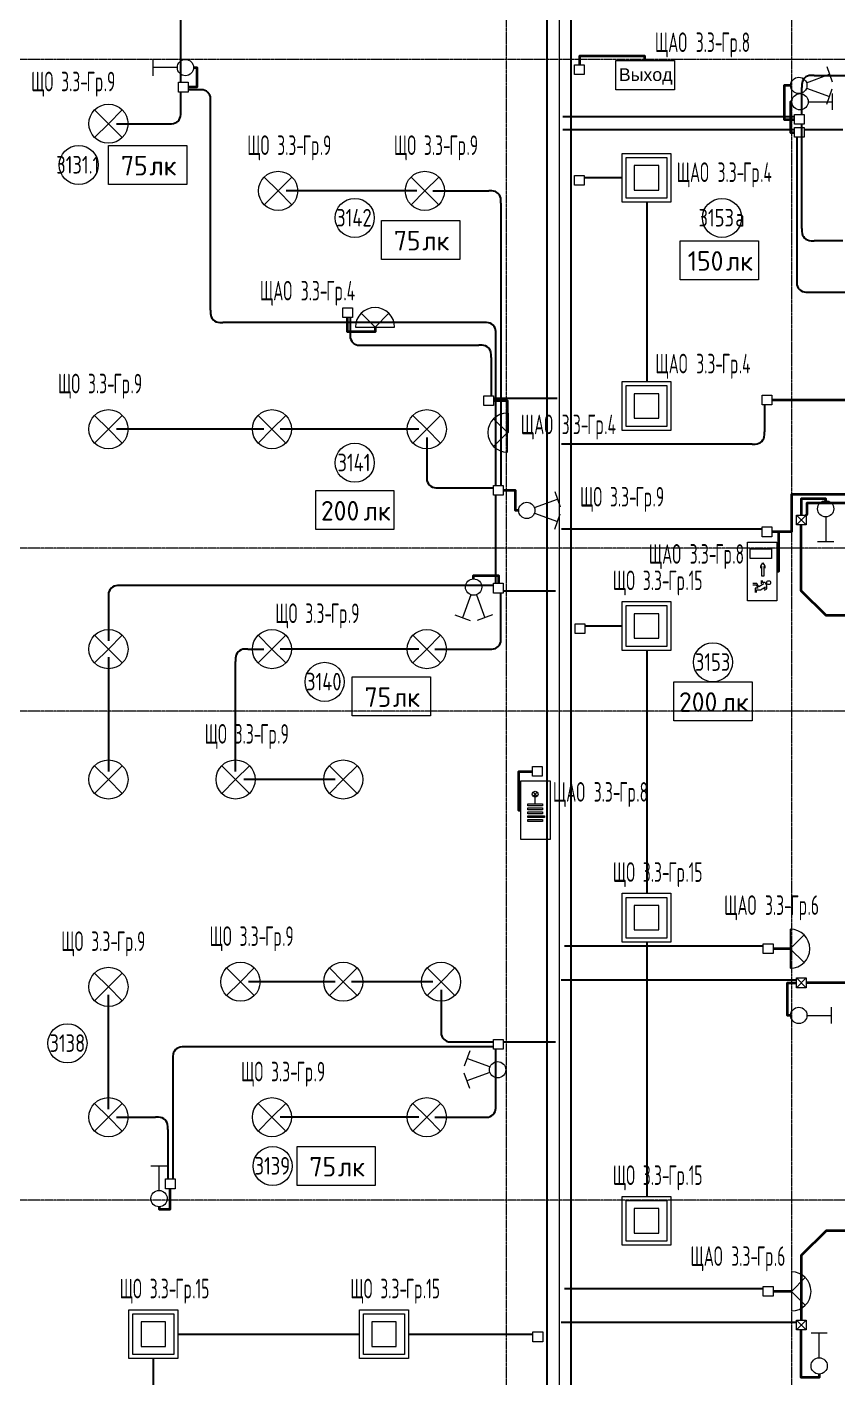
# Model space of a CAD drawing. Header units: millimetres. Extents: x -4730 to 98194, y -4296 to 93388.
# Drawn here: x 78120 to 88071, y 26817 to 43397 of the extents above; entities that cross this region are included whole.
import ezdxf

# ---------------------------------------------------------------- set-up
doc = ezdxf.new("R2010")
doc.units = ezdxf.units.MM
doc.linetypes.add('Линия сетки', pattern=[22.225, 12.7, -3.175, 3.175, -3.175])
for name, color, linetype, lineweight, true_color in [('Кабельные лотки', 5, 'Continuous', 25, 0x0000ff), ('Короба', 7, 'Continuous', 25, 0x008000), ('Соединительные детали коробов', 7, 'Continuous', 25, 0x008000), ('Типовые аннотации', 5, 'Continuous', 18, 0x0000ff)]:
    doc.layers.add(name, color=color, linetype=linetype, lineweight=lineweight, true_color=true_color)
for name, color, linetype, lineweight in [('Марки помещений', 7, 'Continuous', 9), ('Марки силовых электроприборов', 7, 'Continuous', 9), ('Осевая линия', 7, 'Continuous', 18), ('Оси', 7, 'Continuous', 9), ('Провода', 7, 'Continuous', 35)]:
    doc.layers.add(name, color=color, linetype=linetype, lineweight=lineweight)
doc.styles.add('Arial', font='arial.ttf', dxfattribs={"height": 156})
doc.styles.add('GOST Common', font='GOST_Common.ttf', dxfattribs={"width": 0.6, "height": 240})
doc.styles.add('GOST Common_2', font='GOST_Common.ttf', dxfattribs={"width": 0.8, "height": 216})
doc.styles.add('GOST Common_3', font='GOST_Common.ttf', dxfattribs={"height": 240})

# ---------------------------------------------------------------- blocks, each defined once
blk = doc.blocks.new('M_Короб_ отвод - Плоский торец - ПВХ - Стандартная-2386742-3-й этаж')
at = {"layer": 'Соединительные детали коробов'}
for p, q in [((0, 111.95), (0, 150.05)), ((-150.05, 0), (-111.95, 0))]:
    blk.add_line(p, q, dxfattribs=at)
blk.add_arc((-111.95, 111.95), 111.95, 270, 0, dxfattribs=at)
blk = doc.blocks.new('ADSK_Марка_Помещение_1_ГОСТ21-501-2011 - Номер-85995-3-й этаж')
at = {"layer": 'Марки помещений'}
blk.add_circle((0, 0), 2, dxfattribs=at)
blk = doc.blocks.new('Морка помещения_освещённость_ - Морка помещения_освещённость_-1484368-3-й этаж')
at = {"layer": 'Марки помещений', "color": 190, "true_color": 0x8000ff}
for p, q in [((-4, 0), (-4, 4)), ((-4, 4), (4, 4)), ((4, 4), (4, 0)), ((4, 0), (-4, 0))]:
    blk.add_line(p, q, dxfattribs=at)

msp = doc.modelspace()

# ---------------------------------------------------------------- linework, layer by layer
at = {"layer": 'Кабельные лотки'}
for p, q in [((84497.9607, 45760), (84497.9607, 2398.1437)), ((84797.9607, 2398.1437), (84797.9607, 45760))]:
    msp.add_line(p, q, dxfattribs=at)
at = {"layer": 'Короба'}
for p, q in [((80005.5307, 42719.7928), (80005.5307, 43559.7928)), ((87777.9867, 42803.5), (89618.7465, 42803.5)), ((80221.8347, 42628.2928), (80097.0307, 42628.2928)), ((87627.9367, 42323.5), (87627.9367, 42653.45)), ((80005.5307, 42360.9304), (80005.5307, 42599.7928)), ((80371.8847, 39921.1352), (80371.8847, 42478.2428)), ((87536.4367, 42295), (84696.4367, 42295)), ((79219.3057, 42210.8804), (79855.4807, 42210.8804)), ((87536.4367, 42135), (84696.4367, 42135)), ((87627.9367, 40925.05), (87627.9367, 42203.5)), ((88131.2965, 42135), (87656.4367, 42135)), ((87564.9367, 42043.5), (87564.9367, 40293.55)), ((85426.0188, 41546.1703), (84957.1864, 41546.1703)), ((82901.4857, 41386.7459), (81301.4857, 41386.7459)), ((83101.4857, 41386.7459), (83784.8347, 41386.7459)), ((83934.8847, 41236.6959), (83934.8847, 37771.0852)), ((85723.5188, 41248.6703), (85723.5188, 39043.6703)), ((88131.2965, 40775), (87777.9867, 40775)), ((87714.9867, 40143.5), (90375.7714, 40143.5)), ((82084.8666, 39832.1205), (82084.8666, 39642.1705)), ((83721.8347, 39771.0852), (80521.9347, 39771.0852)), ((82234.9166, 39492.1205), (83664.8347, 39492.1205)), ((83871.8847, 37771.0852), (83871.8847, 39621.0352)), ((83814.8847, 39342.0705), (83814.8847, 38871.0852)), ((83843.3847, 38842.5852), (84623.3847, 38842.5852)), ((87167.8682, 38759.6856), (87167.8682, 38429.7356)), ((81025.68, 38461.5061), (79219.3057, 38461.5061)), ((82925.68, 38461.5061), (81225.68, 38461.5061)), ((83025.68, 38361.5061), (83025.68, 37892.6352)), ((87017.8182, 38279.6856), (84679.3682, 38279.6856)), ((83175.73, 37742.5852), (83843.3847, 37742.5852)), ((83871.8847, 36571.0852), (83871.8847, 37651.0852)), ((87139.3682, 37233.4706), (84679.3682, 37233.4706)), ((83843.3847, 36542.5852), (79269.3557, 36542.5852)), ((83963.3847, 36479.5852), (84603.3847, 36479.5852)), ((79119.3057, 36392.5352), (79119.3057, 35862.2714)), ((83934.8847, 35912.3214), (83934.8847, 36451.0852)), ((85426.0188, 36046.1703), (84965.4331, 36046.1703)), ((79119.3057, 35662.2714), (79119.3057, 34262.2714)), ((80829.3557, 35762.2714), (81025.68, 35762.2714)), ((82925.68, 35762.2714), (81225.68, 35762.2714)), ((83125.68, 35762.2714), (83784.8347, 35762.2714)), ((85723.5188, 35748.6703), (85723.5188, 32763.6703)), ((80679.3057, 34262.2714), (80679.3057, 35612.2214)), ((81900, 34162.2714), (80779.3057, 34162.2714)), ((85723.5188, 32168.6703), (85723.5188, 29043.6703)), ((87154.7369, 32116.8976), (84714.7369, 32116.8976)), ((81900, 31680), (80839.3057, 31680)), ((83100, 31680), (82100, 31680)), ((87561.1631, 31698.7379), (84673.7592, 31698.7379)), ((79119.3057, 30117.7286), (79119.3057, 31517.7286)), ((83200, 31580), (83200, 31092.6352)), ((83843.3847, 30879.5852), (80059.9827, 30879.5852)), ((83350.05, 30942.5852), (83843.3847, 30942.5852)), ((83871.8847, 30167.7786), (83871.8847, 30851.0852)), ((83963.3847, 30942.5852), (84603.3847, 30942.5852)), ((79909.9327, 30729.5352), (79909.9327, 29260)), ((79219.3057, 30017.7286), (79696.8827, 30017.7286)), ((82925.68, 30017.7286), (81225.68, 30017.7286)), ((83125.68, 30017.7286), (83721.8347, 30017.7286)), ((79846.9327, 29867.6786), (79846.9327, 29260)), ((87154.7369, 27911.5), (84714.7369, 27911.5)), ((87561.1631, 27498.7379), (84673.7592, 27498.7379)), ((79969.764, 27354.565), (82204.764, 27354.565)), ((82799.764, 27354.565), (84328.4472, 27354.565)), ((79672.264, 26196.4468), (79672.264, 27057.065))]:
    msp.add_line(p, q, dxfattribs=at)
at = {"layer": 'Осевая линия'}
msp.add_line((84647.9607, 45760), (84647.9607, 2398.1437), dxfattribs=at)
at = {"layer": 'Оси', "linetype": 'Линия сетки'}
for p, q in [((84000, 93388.3703), (84000, -3096.3487)), ((87500, 93388.3703), (87500, -3096.3487)), ((98194.2682, 43000), (-3530.0173, 43000)), ((98194.2682, 37000), (-3530.0173, 37000)), ((98194.2682, 35000), (-3530.0173, 35000)), ((98194.2682, 29000), (-3530.0173, 29000))]:
    msp.add_line(p, q, dxfattribs=at)
at = {"layer": 'Провода'}
for p, q in [((88453.2909, 38819.686), (87259.3682, 38819.6856)), ((87485, 32085.3982), (87274.7369, 32085.3976)), ((87500, 27880.0006), (87274.7369, 27880))]:
    msp.add_line(p, q, dxfattribs=at)
at = {"layer": 'Провода', "flags": 128}
for points in [[(85701.1457, 42986.7452), (85700, 43040), (84897.1815, 43040), (84897.1846, 42933.6721)], [(80164.3567, 42900), (80205, 42900), (80205, 42659.7948), (80097.0307, 42659.7935)], [(87490.6433, 42680), (87410, 42680), (87410, 42263.5021), (87536.4367, 42263.5007)], [(87505.6433, 42480), (87487.5, 42480), (87487.5, 42103.5021), (87536.4367, 42103.5011)], [(82390, 39715), (82390, 39655), (82053.3618, 39655), (82053.3654, 39832.1205)], [(84015, 38660), (84015, 38420), (84015, 38811.0873), (83843.3847, 38811.0858)], [(87681.1572, 37407.2379), (87691.8689, 37417.9506), (87691.8689, 37557.9506), (90556.4294, 37557.9506), (90556.4294, 37864.7083)], [(84152.8348, 37464.3834), (84112.1915, 37464.3834), (84112.1915, 37711.0873), (83963.3847, 37711.0858)], [(88800, 37590), (88800, 37660), (87500, 37660), (87500, 37201.9727), (87259.3682, 37201.971)], [(87920, 37584.3567), (87920, 37605), (87621.1582, 37605), (87621.1619, 37407.2379)], [(87321.7452, 36719.4259), (87345, 36720), (87345, 37200), (87259.3682, 37201.1587)], [(88700, 36175), (87925.9582, 36175), (87621.1595, 36479.8), (87621.1628, 37287.2379)], [(83600, 36624.3567), (83600, 36665), (83903.3799, 36665), (83903.3828, 36571.0852)], [(84178.2548, 33780.5741), (84155, 33780), (84155, 34260.9894), (84321.5816, 34260.9894)], [(89000.7565, 32265), (89002.264, 31667.2399), (87681.1631, 31667.238)], [(87490.6433, 31266.7395), (87450, 31266.7395), (87450, 31667.2399), (87561.1631, 31667.2386)], [(79740, 28918.5778), (79740, 28887.5), (79878.4279, 28887.5), (79878.4318, 29140)], [(88700, 28625), (87925.9582, 28625), (87621.1595, 28320.2), (87621.1628, 27527.2379)], [(87840, 26865.6433), (87840, 26825), (87621.1582, 26825), (87621.1626, 27407.2379)]]:
    msp.add_lwpolyline(points, dxfattribs=at)
at = {"layer": 'Типовые аннотации'}
for p, q in [((79664.3567, 43000), (79664.3567, 42800)), ((79964.3567, 42900), (79664.3567, 42900)), ((87684.6126, 42714.202), (87966.5204, 42816.8081)), ((87932.3184, 42910.7773), (88000.7224, 42722.8388)), ((87684.6126, 42645.798), (87966.5204, 42543.1919)), ((87932.3184, 42449.2227), (88000.7224, 42637.1612)), ((79119.3057, 42210.8804), (78949.6001, 42380.586)), ((79119.3057, 42210.8804), (79289.0113, 42380.586)), ((79119.3057, 42210.8804), (78949.6001, 42041.1748)), ((79119.3057, 42210.8804), (79289.0113, 42041.1748)), ((81201.4857, 41386.7459), (81031.7801, 41556.4515)), ((81201.4857, 41386.7459), (81371.1913, 41556.4515)), ((83001.4857, 41386.7459), (82831.7801, 41556.4515)), ((83001.4857, 41386.7459), (83171.1913, 41556.4515)), ((81201.4857, 41386.7459), (81031.7801, 41217.0403)), ((81201.4857, 41386.7459), (81371.1913, 41217.0403)), ((83001.4857, 41386.7459), (82831.7801, 41217.0403)), ((83001.4857, 41386.7459), (83171.1913, 41217.0403)), ((79119.3057, 38461.5061), (78949.6001, 38631.2117)), ((79119.3057, 38461.5061), (79289.0113, 38631.2117)), ((81125.68, 38461.5061), (80955.9743, 38631.2117)), ((81125.68, 38461.5061), (81295.3856, 38631.2117)), ((83025.68, 38461.5061), (82855.9743, 38631.2117)), ((83025.68, 38461.5061), (83195.3856, 38631.2117)), ((79119.3057, 38461.5061), (78949.6001, 38291.8004)), ((79119.3057, 38461.5061), (79289.0113, 38291.8004)), ((81125.68, 38461.5061), (80955.9743, 38291.8004)), ((81125.68, 38461.5061), (81295.3856, 38291.8004)), ((83025.68, 38461.5061), (82855.9743, 38291.8004)), ((83025.68, 38461.5061), (83195.3856, 38291.8004)), ((84594.5098, 37695.1607), (84662.9139, 37507.2222)), ((84346.8041, 37498.5854), (84628.7119, 37601.1914)), ((84346.8041, 37430.1814), (84628.7119, 37327.5753)), ((84594.5098, 37233.6061), (84662.9139, 37421.5446)), ((87920, 37384.3567), (87920, 37084.3567)), ((87820, 37084.3567), (88020, 37084.3567)), ((83565.798, 36430.3874), (83463.1919, 36148.4797)), ((83634.202, 36430.3874), (83736.8081, 36148.4797)), ((85421.2549, 36346.1703), (86021.2549, 36346.1703)), ((85421.2549, 35746.1703), (85421.2549, 36346.1703)), ((86021.2549, 36346.1703), (86021.2549, 35746.1703)), ((83369.2227, 36182.6817), (83557.1612, 36114.2776)), ((83830.7773, 36182.6817), (83642.8388, 36114.2776)), ((85471.2549, 36296.1703), (85971.2549, 36296.1703)), ((85471.2549, 35796.1703), (85471.2549, 36296.1703)), ((85571.2549, 36196.1703), (85571.2549, 35896.1703)), ((85871.2549, 36196.1703), (85571.2549, 36196.1703)), ((85871.2549, 35896.1703), (85871.2549, 36196.1703)), ((85971.2549, 36296.1703), (85971.2549, 35796.1703)), ((79119.3057, 35762.2714), (78949.6001, 35931.977)), ((79119.3057, 35762.2714), (79289.0113, 35931.977)), ((81125.68, 35762.2714), (80955.9743, 35931.977)), ((81125.68, 35762.2714), (81295.3856, 35931.977)), ((83025.68, 35762.2714), (82855.9743, 35931.977)), ((83025.68, 35762.2714), (83195.3856, 35931.977)), ((85571.2549, 35896.1703), (85871.2549, 35896.1703)), ((79119.3057, 35762.2714), (78949.6001, 35592.5658)), ((79119.3057, 35762.2714), (79289.0113, 35592.5658)), ((81125.68, 35762.2714), (80955.9743, 35592.5658)), ((81125.68, 35762.2714), (81295.3856, 35592.5658)), ((83025.68, 35762.2714), (82855.9743, 35592.5658)), ((83025.68, 35762.2714), (83195.3856, 35592.5658)), ((86021.2549, 35746.1703), (85421.2549, 35746.1703)), ((85971.2549, 35796.1703), (85471.2549, 35796.1703)), ((79119.3057, 34162.2714), (78949.6001, 34331.977)), ((79119.3057, 34162.2714), (79289.0113, 34331.977)), ((80679.3057, 34162.2714), (80509.6001, 34331.977)), ((80679.3057, 34162.2714), (80849.0113, 34331.977)), ((82000, 34162.2714), (81830.2944, 34331.977)), ((82000, 34162.2714), (82169.7056, 34331.977)), ((79119.3057, 34162.2714), (78949.6001, 33992.5658)), ((79119.3057, 34162.2714), (79289.0113, 33992.5658)), ((80679.3057, 34162.2714), (80509.6001, 33992.5658)), ((80679.3057, 34162.2714), (80849.0113, 33992.5658)), ((82000, 34162.2714), (81830.2944, 33992.5658)), ((82000, 34162.2714), (82169.7056, 33992.5658)), ((85421.2549, 32766.1703), (86021.2549, 32766.1703)), ((85421.2549, 32166.1703), (85421.2549, 32766.1703)), ((85471.2549, 32716.1703), (85971.2549, 32716.1703)), ((85471.2549, 32216.1703), (85471.2549, 32716.1703)), ((85971.2549, 32716.1703), (85971.2549, 32216.1703)), ((86021.2549, 32766.1703), (86021.2549, 32166.1703)), ((85571.2549, 32616.1703), (85571.2549, 32316.1703)), ((85871.2549, 32616.1703), (85571.2549, 32616.1703)), ((85871.2549, 32316.1703), (85871.2549, 32616.1703)), ((86021.2549, 32166.1703), (85421.2549, 32166.1703)), ((85971.2549, 32216.1703), (85471.2549, 32216.1703)), ((85571.2549, 32316.1703), (85871.2549, 32316.1703)), ((80739.3057, 31680), (80569.6001, 31849.7056)), ((80739.3057, 31680), (80909.0113, 31849.7056)), ((82000, 31680), (81830.2944, 31849.7056)), ((82000, 31680), (82169.7056, 31849.7056)), ((83200, 31680), (83030.2944, 31849.7056)), ((83200, 31680), (83369.7056, 31849.7056)), ((79119.3057, 31617.7286), (78949.6001, 31787.4342)), ((79119.3057, 31617.7286), (79289.0113, 31787.4342)), ((80739.3057, 31680), (80569.6001, 31510.2944)), ((80739.3057, 31680), (80909.0113, 31510.2944)), ((82000, 31680), (81830.2944, 31510.2944)), ((82000, 31680), (82169.7056, 31510.2944)), ((83200, 31680), (83030.2944, 31510.2944)), ((83200, 31680), (83369.7056, 31510.2944)), ((79119.3057, 31617.7286), (78949.6001, 31448.023)), ((79119.3057, 31617.7286), (79289.0113, 31448.023)), ((87990.6433, 31166.7395), (87990.6433, 31366.7395)), ((87690.6433, 31266.7395), (87990.6433, 31266.7395)), ((83552.6816, 30830.7773), (83484.2776, 30642.8388)), ((83800.3874, 30634.202), (83518.4796, 30736.8081)), ((83552.6816, 30369.2227), (83484.2776, 30557.1612)), ((83800.3874, 30565.798), (83518.4796, 30463.1919)), ((79119.3057, 30017.7286), (78949.6001, 30187.4342)), ((79119.3057, 30017.7286), (79289.0113, 30187.4342)), ((81125.68, 30017.7286), (80955.9743, 30187.4342)), ((81125.68, 30017.7286), (81295.3856, 30187.4342)), ((83025.68, 30017.7286), (82855.9743, 30187.4342)), ((83025.68, 30017.7286), (83195.3856, 30187.4342)), ((79119.3057, 30017.7286), (78949.6001, 29848.023)), ((79119.3057, 30017.7286), (79289.0113, 29848.023)), ((81125.68, 30017.7286), (80955.9743, 29848.023)), ((81125.68, 30017.7286), (81295.3856, 29848.023)), ((83025.68, 30017.7286), (82855.9743, 29848.023)), ((83025.68, 30017.7286), (83195.3856, 29848.023)), ((79840, 29418.5778), (79640, 29418.5778)), ((79740, 29118.5778), (79740, 29418.5778)), ((85421.2549, 29046.1703), (86021.2549, 29046.1703)), ((85421.2549, 28446.1703), (85421.2549, 29046.1703)), ((86021.2549, 29046.1703), (86021.2549, 28446.1703)), ((85471.2549, 28996.1703), (85971.2549, 28996.1703)), ((85471.2549, 28496.1703), (85471.2549, 28996.1703)), ((85571.2549, 28896.1703), (85571.2549, 28596.1703)), ((85871.2549, 28896.1703), (85571.2549, 28896.1703)), ((85871.2549, 28596.1703), (85871.2549, 28896.1703)), ((85971.2549, 28996.1703), (85971.2549, 28496.1703)), ((85571.2549, 28596.1703), (85871.2549, 28596.1703)), ((86021.2549, 28446.1703), (85421.2549, 28446.1703)), ((85971.2549, 28496.1703), (85471.2549, 28496.1703)), ((79370, 27654.565), (79970, 27654.565)), ((79370, 27054.565), (79370, 27654.565)), ((79420, 27604.565), (79920, 27604.565)), ((79420, 27104.565), (79420, 27604.565)), ((79920, 27604.565), (79920, 27104.565)), ((79970, 27654.565), (79970, 27054.565)), ((82200, 27654.565), (82800, 27654.565)), ((82200, 27054.565), (82200, 27654.565)), ((82250, 27604.565), (82750, 27604.565)), ((82250, 27104.565), (82250, 27604.565)), ((82750, 27604.565), (82750, 27104.565)), ((82800, 27654.565), (82800, 27054.565)), ((79520, 27504.565), (79520, 27204.565)), ((79820, 27504.565), (79520, 27504.565)), ((79820, 27204.565), (79820, 27504.565)), ((82350, 27504.565), (82350, 27204.565)), ((82650, 27504.565), (82350, 27504.565)), ((82650, 27204.565), (82650, 27504.565)), ((87940, 27365.6433), (87740, 27365.6433)), ((87840, 27065.6433), (87840, 27365.6433)), ((79520, 27204.565), (79820, 27204.565)), ((82350, 27204.565), (82650, 27204.565)), ((79970, 27054.565), (79370, 27054.565)), ((79920, 27104.565), (79420, 27104.565)), ((82800, 27054.565), (82200, 27054.565)), ((82750, 27104.565), (82250, 27104.565))]:
    msp.add_line(p, q, dxfattribs=at)
at = {"layer": 'Типовые аннотации', "color": 96, "true_color": 0x008000}
for p, q in [((85345.0179, 42626.7452), (85345.0179, 42986.7452)), ((85345.0179, 42986.7452), (86065.0179, 42986.7452)), ((86065.0179, 42986.7452), (86065.0179, 42626.7452)), ((86065.0179, 42626.7452), (85345.0179, 42626.7452)), ((86961.7452, 37074.9821), (87321.7452, 37074.9821)), ((86961.7452, 36354.9821), (86961.7452, 37074.9821)), ((86993.1554, 36873.9897), (86993.1554, 36993.9897)), ((86993.1554, 36993.9897), (87257.1554, 36993.9897)), ((87257.1554, 36993.9897), (87257.1554, 36873.9897)), ((87321.7452, 37074.9821), (87321.7452, 36354.9821)), ((87257.1554, 36873.9897), (86993.1554, 36873.9897)), ((87125.3592, 36779.1031), (87149.3592, 36820.6723)), ((87149.3592, 36820.6723), (87173.3592, 36779.1031)), ((87125.3592, 36755.1031), (87125.3592, 36779.1031)), ((87137.3592, 36775.8877), (87125.3592, 36755.1031)), ((87137.3592, 36655.8877), (87137.3592, 36775.8877)), ((87161.3592, 36655.8877), (87137.3592, 36655.8877)), ((87173.3592, 36755.1031), (87161.3592, 36775.8877)), ((87161.3592, 36775.8877), (87161.3592, 36655.8877)), ((87173.3592, 36779.1031), (87173.3592, 36755.1031)), ((87075.5816, 36567.6157), (87027.5816, 36567.6157)), ((87027.5816, 36549.6157), (87065.1893, 36549.6157)), ((87088.0124, 36510.085), (87053.1893, 36510.085)), ((87053.1893, 36510.085), (87053.1893, 36456.085)), ((87065.1893, 36549.6157), (87088.0124, 36510.085)), ((87071.1893, 36456.085), (87071.1893, 36492.085)), ((87071.1893, 36492.085), (87119.1893, 36492.085)), ((87099.5816, 36526.0465), (87075.5816, 36567.6157)), ((87161.9355, 36562.0465), (87099.5816, 36526.0465)), ((87119.1893, 36492.085), (87181.5431, 36528.085)), ((87127.5431, 36604.0465), (87127.5431, 36562.0465)), ((87145.5431, 36580.0465), (87145.5431, 36604.0465)), ((87175.5431, 36580.0465), (87145.5431, 36580.0465)), ((87181.5431, 36512.8696), (87159.3662, 36500.0658)), ((87168.3662, 36484.4773), (87199.5431, 36502.4773)), ((87199.5431, 36538.4773), (87175.5431, 36580.0465)), ((87199.5431, 36502.4773), (87199.5431, 36538.4773)), ((87321.7452, 36354.9821), (86961.7452, 36354.9821))]:
    msp.add_line(p, q, dxfattribs=at)
at = {"layer": 'Типовые аннотации', "color": 1, "true_color": 0xff0000}
for p, q in [((84837.1864, 42933.6721), (84957.1864, 42933.6721)), ((84837.1864, 42813.6721), (84837.1864, 42933.6721)), ((84957.1864, 42813.6721), (84837.1864, 42813.6721)), ((84957.1864, 42933.6721), (84957.1864, 42813.6721)), ((87705.6433, 42480), (88005.6433, 42480)), ((88005.6433, 42380), (88005.6433, 42580)), ((85421.2549, 41846.1703), (86021.2549, 41846.1703)), ((85421.2549, 41246.1703), (85421.2549, 41846.1703)), ((85471.2549, 41796.1703), (85971.2549, 41796.1703)), ((85471.2549, 41296.1703), (85471.2549, 41796.1703)), ((85971.2549, 41796.1703), (85971.2549, 41296.1703)), ((86021.2549, 41846.1703), (86021.2549, 41246.1703)), ((85571.2549, 41696.1703), (85571.2549, 41396.1703)), ((85871.2549, 41696.1703), (85571.2549, 41696.1703)), ((85871.2549, 41396.1703), (85871.2549, 41696.1703)), ((84837.1864, 41574.6703), (84957.1864, 41574.6703)), ((84837.1864, 41454.6703), (84837.1864, 41574.6703)), ((84957.1864, 41454.6703), (84837.1864, 41454.6703)), ((84957.1864, 41574.6703), (84957.1864, 41454.6703)), ((85971.2549, 41296.1703), (85471.2549, 41296.1703)), ((85571.2549, 41396.1703), (85871.2549, 41396.1703)), ((86021.2549, 41246.1703), (85421.2549, 41246.1703)), ((81993.3666, 39952.1205), (82113.3666, 39952.1205)), ((81993.3666, 39832.1205), (81993.3666, 39952.1205)), ((82113.3666, 39832.1205), (81993.3666, 39832.1205)), ((82113.3666, 39952.1205), (82113.3666, 39832.1205)), ((82390, 39715), (82220.2944, 39884.7056)), ((82390, 39715), (82559.7057, 39884.7056)), ((82150, 39715), (82630, 39715)), ((85421.2549, 39046.1703), (86021.2549, 39046.1703)), ((85421.2549, 38446.1703), (85421.2549, 39046.1703)), ((85471.2549, 38996.1703), (85971.2549, 38996.1703)), ((85471.2549, 38496.1703), (85471.2549, 38996.1703)), ((85971.2549, 38996.1703), (85971.2549, 38496.1703)), ((86021.2549, 39046.1703), (86021.2549, 38446.1703)), ((83723.3847, 38871.0852), (83843.3847, 38871.0852)), ((83723.3847, 38751.0852), (83723.3847, 38871.0852)), ((83843.3847, 38871.0852), (83843.3847, 38751.0852)), ((85571.2549, 38896.1703), (85571.2549, 38596.1703)), ((85871.2549, 38896.1703), (85571.2549, 38896.1703)), ((85871.2549, 38596.1703), (85871.2549, 38896.1703)), ((87139.3682, 38879.6856), (87259.3682, 38879.6856)), ((87139.3682, 38759.6856), (87139.3682, 38879.6856)), ((87259.3682, 38879.6856), (87259.3682, 38759.6856)), ((83843.3847, 38751.0852), (83723.3847, 38751.0852)), ((84015, 38180), (84015, 38660)), ((87259.3682, 38759.6856), (87139.3682, 38759.6856)), ((84015, 38420), (83845.2944, 38589.7056)), ((85971.2549, 38496.1703), (85471.2549, 38496.1703)), ((85571.2549, 38596.1703), (85871.2549, 38596.1703)), ((84015, 38420), (83845.2944, 38250.2944)), ((86021.2549, 38446.1703), (85421.2549, 38446.1703)), ((87139.3682, 37261.9706), (87259.3682, 37261.9706)), ((87139.3682, 37141.9706), (87139.3682, 37261.9706)), ((87259.3682, 37141.9706), (87139.3682, 37141.9706)), ((87259.3682, 37261.9706), (87259.3682, 37141.9706)), ((84321.5816, 34321.3458), (84441.5816, 34321.3458)), ((84321.5816, 34201.3458), (84321.5816, 34321.3458)), ((84441.5816, 34321.3458), (84441.5816, 34201.3458)), ((84441.5816, 34201.3458), (84321.5816, 34201.3458)), ((84178.2548, 33425.0179), (84178.2548, 34145.0179)), ((84178.2548, 34145.0179), (84538.2548, 34145.0179)), ((84355.153, 33982.1335), (84329.6971, 34007.5893)), ((84380.6088, 34007.5893), (84355.153, 33982.1335)), ((84538.2548, 34145.0179), (84538.2548, 33425.0179)), ((84265.153, 33838.1335), (84265.153, 33862.1335)), ((84265.153, 33862.1335), (84445.153, 33862.1335)), ((84445.153, 33838.1335), (84265.153, 33838.1335)), ((84355.153, 33982.1335), (84329.6971, 33956.6776)), ((84355.153, 33862.1335), (84355.153, 33982.1335)), ((84380.6088, 33956.6776), (84355.153, 33982.1335)), ((84445.153, 33862.1335), (84445.153, 33838.1335)), ((84265.153, 33790.1335), (84265.153, 33814.1335)), ((84265.153, 33814.1335), (84445.153, 33814.1335)), ((84445.153, 33790.1335), (84265.153, 33790.1335)), ((84265.153, 33742.1335), (84265.153, 33766.1335)), ((84265.153, 33766.1335), (84445.153, 33766.1335)), ((84445.153, 33742.1335), (84265.153, 33742.1335)), ((84265.153, 33694.1335), (84265.153, 33718.1335)), ((84265.153, 33718.1335), (84469.153, 33718.1335)), ((84469.153, 33694.1335), (84265.153, 33694.1335)), ((84265.153, 33646.1335), (84265.153, 33670.1335)), ((84265.153, 33670.1335), (84445.153, 33670.1335)), ((84445.153, 33814.1335), (84445.153, 33790.1335)), ((84445.153, 33766.1335), (84445.153, 33742.1335)), ((84445.153, 33670.1335), (84445.153, 33646.1335)), ((84469.153, 33718.1335), (84469.153, 33694.1335)), ((84445.153, 33646.1335), (84265.153, 33646.1335)), ((84538.2548, 33425.0179), (84178.2548, 33425.0179)), ((87485, 32325.3976), (87485, 31845.3976)), ((87485, 32085.3976), (87654.7056, 32255.1032)), ((87154.7369, 32145.3976), (87274.7369, 32145.3976)), ((87154.7369, 32025.3976), (87154.7369, 32145.3976)), ((87274.7369, 32025.3976), (87154.7369, 32025.3976)), ((87274.7369, 32145.3976), (87274.7369, 32025.3976)), ((87485, 32085.3976), (87654.7056, 31915.6919)), ((87500, 28120), (87500, 27640)), ((87500, 27880), (87669.7056, 28049.7056)), ((87154.7369, 27940), (87274.7369, 27940)), ((87154.7369, 27820), (87154.7369, 27940)), ((87274.7369, 27940), (87274.7369, 27820)), ((87500, 27880), (87669.7056, 27710.2944)), ((87274.7369, 27820), (87154.7369, 27820))]:
    msp.add_line(p, q, dxfattribs=at)
at = {"layer": 'Типовые аннотации', "color": 16, "true_color": 0x800000}
for p, q in [((79977.0307, 42719.7928), (80097.0307, 42719.7928)), ((79977.0307, 42599.7928), (79977.0307, 42719.7928)), ((80097.0307, 42719.7928), (80097.0307, 42599.7928)), ((80097.0307, 42599.7928), (79977.0307, 42599.7928)), ((87536.4367, 42323.5), (87656.4367, 42323.5)), ((87536.4367, 42203.5), (87536.4367, 42323.5)), ((87656.4367, 42323.5), (87656.4367, 42203.5)), ((87656.4367, 42203.5), (87536.4367, 42203.5)), ((83843.3847, 37771.0852), (83963.3847, 37771.0852)), ((83843.3847, 37651.0852), (83843.3847, 37771.0852)), ((83963.3847, 37651.0852), (83843.3847, 37651.0852)), ((83963.3847, 37771.0852), (83963.3847, 37651.0852)), ((84845.4331, 36074.6703), (84965.4331, 36074.6703)), ((84845.4331, 35954.6703), (84845.4331, 36074.6703)), ((84965.4331, 36074.6703), (84965.4331, 35954.6703)), ((84965.4331, 35954.6703), (84845.4331, 35954.6703)), ((84328.4472, 27383.065), (84448.4472, 27383.065)), ((84328.4472, 27263.065), (84328.4472, 27383.065)), ((84448.4472, 27383.065), (84448.4472, 27263.065)), ((84448.4472, 27263.065), (84328.4472, 27263.065))]:
    msp.add_line(p, q, dxfattribs=at)
at = {"layer": 'Типовые аннотации', "color": 7}
for p, q in [((87536.4367, 42163.5), (87656.4367, 42163.5)), ((87536.4367, 42043.5), (87536.4367, 42163.5)), ((87656.4367, 42163.5), (87656.4367, 42043.5)), ((87656.4367, 42043.5), (87536.4367, 42043.5)), ((87561.1631, 37407.2379), (87681.1631, 37407.2379)), ((87561.1631, 37287.2379), (87561.1631, 37407.2379)), ((87561.1631, 37407.2379), (87681.1631, 37287.2379)), ((87561.1631, 37287.2379), (87681.1631, 37407.2379)), ((87681.1631, 37407.2379), (87681.1631, 37287.2379)), ((87681.1631, 37287.2379), (87561.1631, 37287.2379)), ((83843.3847, 36571.0852), (83963.3847, 36571.0852)), ((83843.3847, 36451.0852), (83843.3847, 36571.0852)), ((83963.3847, 36571.0852), (83963.3847, 36451.0852)), ((83963.3847, 36451.0852), (83843.3847, 36451.0852)), ((87561.1631, 31727.2379), (87681.1631, 31727.2379)), ((87561.1631, 31607.2379), (87561.1631, 31727.2379)), ((87561.1631, 31727.2379), (87681.1631, 31607.2379)), ((87561.1631, 31607.2379), (87681.1631, 31727.2379)), ((87681.1631, 31727.2379), (87681.1631, 31607.2379)), ((87681.1631, 31607.2379), (87561.1631, 31607.2379)), ((83843.3847, 30971.0852), (83963.3847, 30971.0852)), ((83843.3847, 30851.0852), (83843.3847, 30971.0852)), ((83963.3847, 30851.0852), (83843.3847, 30851.0852)), ((83963.3847, 30971.0852), (83963.3847, 30851.0852)), ((79818.4327, 29260), (79938.4327, 29260)), ((79818.4327, 29140), (79818.4327, 29260)), ((79938.4327, 29260), (79938.4327, 29140)), ((79938.4327, 29140), (79818.4327, 29140)), ((87561.1631, 27527.2379), (87681.1631, 27527.2379)), ((87561.1631, 27407.2379), (87561.1631, 27527.2379)), ((87561.1631, 27527.2379), (87681.1631, 27407.2379)), ((87561.1631, 27407.2379), (87681.1631, 27527.2379)), ((87681.1631, 27527.2379), (87681.1631, 27407.2379)), ((87681.1631, 27407.2379), (87561.1631, 27407.2379))]:
    msp.add_line(p, q, dxfattribs=at)
at = {"layer": 'Типовые аннотации'}
for centre, radius in [((80064.3567, 42900), 100), ((87590.6433, 42680), 100), ((79119.3057, 42210.8804), 240), ((81201.4857, 41386.7459), 240), ((83001.4857, 41386.7459), 240), ((79119.3057, 38461.5061), 240), ((81125.68, 38461.5061), 240), ((83025.68, 38461.5061), 240), ((84252.8348, 37464.3834), 100), ((87920, 37484.3567), 100), ((83600, 36524.3567), 100), ((79119.3057, 35762.2714), 240), ((81125.68, 35762.2714), 240), ((83025.68, 35762.2714), 240), ((79119.3057, 34162.2714), 240), ((80679.3057, 34162.2714), 240), ((82000, 34162.2714), 240), ((79119.3057, 31617.7286), 240), ((80739.3057, 31680), 240), ((82000, 31680), 240), ((83200, 31680), 240), ((87590.6433, 31266.7395), 100), ((83894.3567, 30600), 100), ((79119.3057, 30017.7286), 240), ((81125.68, 30017.7286), 240), ((83025.68, 30017.7286), 240), ((79740, 29018.5778), 100), ((87840, 26965.6433), 100)]:
    msp.add_circle(centre, radius, dxfattribs=at)
at = {"layer": 'Типовые аннотации', "color": 1, "true_color": 0xff0000}
for centre, radius in [((87605.6433, 42480), 100), ((84355.153, 33982.1335), 36)]:
    msp.add_circle(centre, radius, dxfattribs=at)
at = {"layer": 'Типовые аннотации', "color": 96, "true_color": 0x008000}
msp.add_circle((87220.0744, 36578.0438), 24, dxfattribs=at)
at = {"layer": 'Типовые аннотации', "color": 1, "true_color": 0xff0000}
for centre, start, end in [((82390, 39715), 0, 180), ((84015, 38420), 90, 270), ((87485, 32085.3976), 270, 90), ((87500, 27880), 270, 90)]:
    msp.add_arc(centre, 240, start, end, dxfattribs=at)

# ---------------------------------------------------------------- block references
at = {"layer": 'Марки помещений', "xscale": 120, "yscale": 120, "zscale": 120}
for p in [(78753.9241, 41704.0684), (82141.5979, 41054.3323), (86647.5249, 41054.3323), (82141.5979, 38049.442), (86536.2911, 35601.0529), (81771.842, 35360.6847), (78616.2357, 30924.5592), (81133.6007, 29418.5308)]:
    msp.add_blockref('ADSK_Марка_Помещение_1_ГОСТ21-501-2011 - Номер-85995-3-й этаж', p, dxfattribs=at)
at = {"layer": 'Марки помещений', "color": 190, "true_color": 0x8000ff, "xscale": 120, "yscale": 120, "zscale": 120}
for p in [(79601.2352, 41464.0684), (82949.8183, 40543.4646), (86615.239, 40294.8074), (82142.8799, 37228.4992), (82590.1152, 34941.7393), (86536.2911, 34881.0529), (81913.8747, 29178.5308)]:
    msp.add_blockref('Морка помещения_освещённость_ - Морка помещения_освещённость_-1484368-3-й этаж', p, dxfattribs=at)
at = {"layer": 'Соединительные детали коробов'}
for p, rotation in [((87627.9367, 42803.5), 180), ((80371.8847, 42628.2928), 90), ((83934.8847, 41386.7459), 90), ((87627.9367, 40775), 270), ((87564.9367, 40143.5), 270), ((80371.8847, 39771.0852), 270), ((82084.8666, 39492.1205), 270), ((83871.8847, 39771.0852), 90), ((83814.8847, 39492.1205), 90), ((83025.68, 37742.5852), 270), ((79119.3057, 36542.5852), 180), ((80679.3057, 35762.2714), 180), ((83200, 30942.5852), 270), ((79909.9327, 30879.5852), 180), ((79846.9327, 30017.7286), 90)]:
    msp.add_blockref('M_Короб_ отвод - Плоский торец - ПВХ - Стандартная-2386742-3-й этаж', p, dxfattribs=dict(at, rotation=rotation))
for p in [(80005.5307, 42210.8804), (87167.8682, 38279.6856), (83934.8847, 35762.2714), (83871.8847, 30017.7286)]:
    msp.add_blockref('M_Короб_ отвод - Плоский торец - ПВХ - Стандартная-2386742-3-й этаж', p, dxfattribs=at)

# ---------------------------------------------------------------- texts
at = {"layer": 'Марки помещений', "char_height": 216, "attachment_point": 1, "style": 'GOST Common_2'}
for s, insert, width in [('3131.1', (78478.5682, 41814.8557), 677.2656), ('3142', (81913.762, 41165.1195), 561.8226), ('3153', (86359.689, 41165.1195), 546.4302), ('\\fGOST Common|b0|i0|c204|p34|;\\W.8;а', (86810.539, 41165.1195), 161.6202), ('3141', (81929.602, 38160.2292), 523.3416), ('3153', (86315.1751, 35711.8401), 546.4302), ('3140', (81544.0061, 35471.4719), 561.8226), ('3138', (78395.1197, 31035.3464), 546.4302), ('3139', (80912.4848, 29529.318), 546.4302)]:
    msp.add_mtext(s, dxfattribs=dict(at, insert=insert, width=width))
at = {"layer": 'Марки помещений', "color": 190, "true_color": 0x8000ff, "char_height": 240, "attachment_point": 1, "style": 'GOST Common_3'}
for s, insert, width in [('75', (79272.7513, 41815.7804), 423.291), ('лк', (79622.0013, 41815.7804), 413.67075), ('75', (82621.3345, 40895.1765), 423.291), ('лк', (82970.5845, 40895.1765), 413.67075), ('150', (86227.3551, 40646.5194), 567.59475), ('лк', (86695.6676, 40646.5194), 413.67075), ('200', (81726.7961, 37580.2111), 634.9365), ('лк', (82250.6711, 37580.2111), 413.67075), ('75', (82261.6314, 35293.4512), 423.291), ('лк', (82610.8814, 35293.4512), 413.67075), ('200', (86120.2072, 35232.7648), 634.9365), ('лк', (86644.0822, 35232.7648), 413.67075), ('75', (81585.3908, 29530.2427), 423.291), ('лк', (81934.6408, 29530.2427), 413.67075)]:
    msp.add_mtext(s, dxfattribs=dict(at, insert=insert, width=width))
at = {"layer": 'Марки силовых электроприборов', "char_height": 240, "attachment_point": 1, "style": 'GOST Common'}
for s, insert, width in [('ЩАО', (85824.3665, 43330.518), 502.17705), (' 3.3-', (86238.704, 43330.518), 484.8606), ('Гр', (86638.754, 43330.518), 253.9746), ('.8', (86848.304, 43330.518), 178.93665), ('ЩО', (78170.6695, 42848.4232), 340.55685), (' 3.3-', (78451.657, 42848.4232), 484.8606), ('Гр', (78851.707, 42848.4232), 253.9746), ('.9', (79061.257, 42848.4232), 178.93665), ('ЩО', (80821.9471, 42066.9283), 340.55685), (' 3.3-', (81102.9346, 42066.9283), 484.8606), ('Гр', (81502.9846, 42066.9283), 253.9746), ('.9', (81712.5346, 42066.9283), 178.93665), ('ЩО', (82621.9471, 42066.9283), 340.55685), (' 3.3-', (82902.9346, 42066.9283), 484.8606), ('Гр', (83302.9846, 42066.9283), 253.9746), ('.9', (83512.5346, 42066.9283), 178.93665), ('ЩАО', (86091.6649, 41735.5956), 502.17705), (' 3.3-', (86506.0024, 41735.5956), 484.8606), ('Гр', (86906.0524, 41735.5956), 253.9746), ('.4', (87115.6024, 41735.5956), 196.2531), ('ЩАО', (80977.747, 40281.4272), 502.17705), (' 3.3-', (81392.0845, 40281.4272), 484.8606), ('Гр', (81792.1345, 40281.4272), 253.9746), ('.4', (82001.6845, 40281.4272), 196.2531), ('ЩАО', (85830.1802, 39386.3527), 502.17705), (' 3.3-', (86244.5177, 39386.3527), 484.8606), ('Гр', (86644.5677, 39386.3527), 253.9746), ('.4', (86854.1177, 39386.3527), 196.2531), ('ЩО', (78499.767, 39141.6885), 340.55685), (' 3.3-', (78780.7545, 39141.6885), 484.8606), ('Гр', (79180.8045, 39141.6885), 253.9746), ('.9', (79390.3545, 39141.6885), 178.93665), ('ЩАО', (84179.2163, 38640.1936), 502.17705), (' 3.3-', (84593.5538, 38640.1936), 484.8606), ('Гр', (84993.6038, 38640.1936), 253.9746), ('.4', (85203.1538, 38640.1936), 196.2531), ('ЩО', (84905.2195, 37752.7453), 340.55685), (' 3.3-', (85186.207, 37752.7453), 484.8606), ('Гр', (85586.257, 37752.7453), 253.9746), ('.9', (85795.807, 37752.7453), 178.93665), ('ЩАО', (85750.1802, 37050.518), 502.17705), (' 3.3-', (86164.5177, 37050.518), 484.8606), ('Гр', (86564.5677, 37050.518), 253.9746), ('.8', (86774.1177, 37050.518), 178.93665), ('ЩО', (85308.3402, 36726.3527), 340.55685), (' 3.3-', (85589.3277, 36726.3527), 484.8606), ('Гр', (85989.3777, 36726.3527), 253.9746), ('.15', (86198.9277, 36726.3527), 265.5189), ('ЩО', (81166.1413, 36322.4538), 340.55685), (' 3.3-', (81447.1288, 36322.4538), 484.8606), ('Гр', (81847.1788, 36322.4538), 253.9746), ('.9', (82056.7288, 36322.4538), 178.93665), ('ЩО', (80299.767, 34842.4538), 340.55685), (' 3.3-', (80580.7545, 34842.4538), 484.8606), ('Гр', (80980.8045, 34842.4538), 253.9746), ('.9', (81190.3545, 34842.4538), 178.93665), ('ЩАО', (84572.352, 34130.1101), 502.17705), (' 3.3-', (84986.6895, 34130.1101), 484.8606), ('Гр', (85386.7395, 34130.1101), 253.9746), ('.8', (85596.2895, 34130.1101), 178.93665), ('ЩО', (85308.3402, 33146.3527), 340.55685), (' 3.3-', (85589.3277, 33146.3527), 484.8606), ('Гр', (85989.3777, 33146.3527), 253.9746), ('.15', (86198.9277, 33146.3527), 265.5189), ('ЩАО', (86674.0345, 32740.4326), 502.17705), (' 3.3-', (87088.372, 32740.4326), 484.8606), ('Гр', (87488.422, 32740.4326), 253.9746), ('.6', (87697.972, 32740.4326), 178.93665), ('ЩО', (80359.767, 32360.1824), 340.55685), (' 3.3-', (80640.7545, 32360.1824), 484.8606), ('Гр', (81040.8045, 32360.1824), 253.9746), ('.9', (81250.3545, 32360.1824), 178.93665), ('ЩО', (78539.767, 32297.911), 340.55685), (' 3.3-', (78820.7545, 32297.911), 484.8606), ('Гр', (79220.8045, 32297.911), 253.9746), ('.9', (79430.3545, 32297.911), 178.93665), ('ЩО', (80746.1413, 30697.911), 340.55685), (' 3.3-', (81027.1288, 30697.911), 484.8606), ('Гр', (81427.1788, 30697.911), 253.9746), ('.9', (81636.7288, 30697.911), 178.93665), ('ЩО', (85308.3402, 29426.3527), 340.55685), (' 3.3-', (85589.3277, 29426.3527), 484.8606), ('Гр', (85989.3777, 29426.3527), 253.9746), ('.15', (86198.9277, 29426.3527), 265.5189), ('ЩАО', (86260.6503, 28433.1504), 502.17705), (' 3.3-', (86674.9878, 28433.1504), 484.8606), ('Гр', (87075.0378, 28433.1504), 253.9746), ('.6', (87284.5878, 28433.1504), 178.93665), ('ЩО', (79257.0853, 28034.7474), 340.55685), (' 3.3-', (79538.0728, 28034.7474), 484.8606), ('Гр', (79938.1228, 28034.7474), 253.9746), ('.15', (80147.6728, 28034.7474), 265.5189), ('ЩО', (82087.0853, 28034.7474), 340.55685), (' 3.3-', (82368.0728, 28034.7474), 484.8606), ('Гр', (82768.1228, 28034.7474), 253.9746), ('.15', (82977.6728, 28034.7474), 265.5189)]:
    msp.add_mtext(s, dxfattribs=dict(at, insert=insert, width=width))
at = {"layer": 'Типовые аннотации', "color": 96, "lineweight": 9, "true_color": 0x008000, "insert": (85381.675, 42891.2306), "char_height": 156, "width": 769.62, "attachment_point": 1, "style": 'Arial'}
msp.add_mtext('Выход', dxfattribs=at)

doc.saveas('drawing.dxf')
